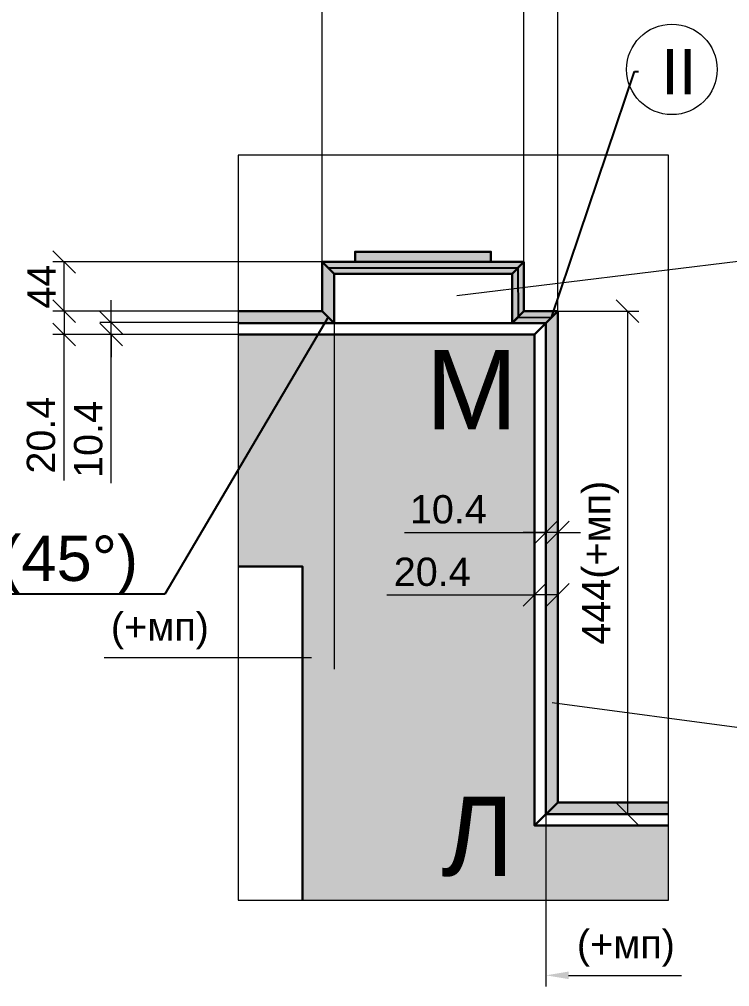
# Paper-space layout 'план по карнизу' of a CAD drawing. Header units: millimetres. Extents: x -88 to 2067, y 101 to 384.
# Drawn here: x 453.6 to 516.3, y 253.1 to 338.6 of the extents above; entities that cross this region are included whole.
import ezdxf
from ezdxf import colors
from ezdxf.entities.mleader import LeaderData, LeaderLine
from ezdxf.math import Vec2, Vec3

# ---------------------------------------------------------------- set-up
doc = ezdxf.new("R2010")
doc.units = ezdxf.units.MM
doc.layers.get('DEFPOINTS').update_dxf_attribs({"color": 106, "lineweight": 5})
doc.layers.add('Линии Размерные и Текст', color=1, linetype='Continuous', lineweight=5)
doc.layers.add('толстая', color=7, linetype='Continuous', lineweight=30)
doc.styles.get("Standard").update_dxf_attribs({"font": 'arial.ttf'})
doc.dimstyles.new('STANDARD 10', dxfattribs={"dimscale": 0.8, "dimtxt": 2.5, "dimasz": 2, "dimexe": 1, "dimexo": 0, "dimgap": 0.75, "dimtad": 1, "dimdec": 0, "dimlfac": 10, "dimdsep": 46, "dimtxsty": 'Standard', "dimblk": 'OBLIQUE', "dimcen": 1.5, "dimclrd": 256, "dimclre": 256, "dimclrt": 7, "dimazin": 0, "dimtfac": 1, "dimtdec": 0, "dimtmove": 1, "dimatfit": 3, "dimfxl": 1, "dimtolj": 1, "dimtzin": 0, "dimlwd": 5, "dimlwe": 5, "dimarcsym": 0})

# ---------------------------------------------------------------- blocks, each defined once
blk = doc.blocks.new('_None')
blk = doc.blocks.new('_OBLIQUE')
at = {"color": 0, "linetype": 'ByBlock'}
blk.add_line((-0.5, -0.5), (0.5, 0.5), dxfattribs=at)
blk = doc.blocks.new('*D61')
at = {"layer": 'DEFPOINTS', "color": 0, "transparency": 16777216}
for p in [(501.157, 312.81), (500.117, 268.37), (507.326, 268.37)]:
    blk.add_point(p, dxfattribs=at)
at = {"layer": 'Линии Размерные и Текст', "lineweight": 5, "transparency": 16777216}
for p, q in [((501.157, 312.81), (508.326, 312.81)), ((507.326, 312.81), (507.326, 268.37)), ((500.117, 268.37), (508.326, 268.37))]:
    blk.add_line(p, q, dxfattribs=at)
at = {"layer": 'Линии Размерные и Текст', "lineweight": 5, "transparency": 16777216, "xscale": 2, "yscale": 2, "zscale": 2}
for p, rotation in [((507.326, 312.81), 90), ((507.326, 268.37), 270)]:
    blk.add_blockref('_OBLIQUE', p, dxfattribs=dict(at, rotation=rotation))
at = {"layer": 'Линии Размерные и Текст', "color": 7, "transparency": 16777216, "insert": (504.938, 290.59), "char_height": 2.5, "attachment_point": 5, "rotation": 90}
blk.add_mtext('\\A1;444(+мп)', dxfattribs=at)
blk = doc.blocks.new('*D62')
at = {"layer": 'DEFPOINTS', "color": 0, "transparency": 16777216}
for p in [(498.163, 344.002), (498.163, 312.81), (501.157, 312.81)]:
    blk.add_point(p, dxfattribs=at)
at = {"layer": 'Линии Размерные и Текст', "lineweight": 5, "transparency": 16777216}
for p, q in [((498.163, 312.81), (498.163, 345.002)), ((501.157, 312.81), (501.157, 345.002)), ((501.157, 344.002), (498.163, 344.002)), ((511.914, 344.002), (501.157, 344.002))]:
    blk.add_line(p, q, dxfattribs=at)
at = {"layer": 'Линии Размерные и Текст', "lineweight": 5, "transparency": 16777216, "xscale": 2, "yscale": 2, "zscale": 2, "rotation": 180}
blk.add_blockref('_OBLIQUE', (498.163, 344.002), dxfattribs=at)
at = {"layer": 'Линии Размерные и Текст', "lineweight": 5, "transparency": 16777216, "xscale": 2, "yscale": 2, "zscale": 2}
blk.add_blockref('_OBLIQUE', (501.157, 344.002), dxfattribs=at)
at = {"layer": 'Линии Размерные и Текст', "color": 7, "transparency": 16777216, "insert": (509.379, 346.029), "char_height": 2.5, "attachment_point": 5}
blk.add_mtext('\\A1;30', dxfattribs=at)
blk = doc.blocks.new('*D59')
at = {"layer": 'DEFPOINTS', "color": 0, "transparency": 16777216}
for p in [(480.364, 344.002), (480.364, 317.167), (498.164, 317.167)]:
    blk.add_point(p, dxfattribs=at)
at = {"layer": 'Линии Размерные и Текст', "lineweight": 5, "transparency": 16777216}
for p, q in [((480.364, 317.167), (480.364, 345.002)), ((498.164, 317.167), (498.164, 345.002)), ((498.164, 344.002), (480.364, 344.002))]:
    blk.add_line(p, q, dxfattribs=at)
at = {"layer": 'Линии Размерные и Текст', "lineweight": 5, "transparency": 16777216, "xscale": 2, "yscale": 2, "zscale": 2, "rotation": 180}
blk.add_blockref('_OBLIQUE', (480.364, 344.002), dxfattribs=at)
at = {"layer": 'Линии Размерные и Текст', "lineweight": 5, "transparency": 16777216, "xscale": 2, "yscale": 2, "zscale": 2}
blk.add_blockref('_OBLIQUE', (498.164, 344.002), dxfattribs=at)
at = {"layer": 'Линии Размерные и Текст', "color": 7, "transparency": 16777216, "insert": (489.264, 346.028), "char_height": 2.5, "attachment_point": 5}
blk.add_mtext('\\A1;178', dxfattribs=at)
blk = doc.blocks.new('*D60')
at = {"layer": 'DEFPOINTS', "color": 0, "transparency": 16777216}
for p in [(457.563, 317.167), (480.364, 317.167), (480.364, 312.81)]:
    blk.add_point(p, dxfattribs=at)
at = {"layer": 'Линии Размерные и Текст', "lineweight": 5, "transparency": 16777216}
for p, q in [((480.364, 317.167), (456.563, 317.167)), ((457.563, 312.81), (457.563, 317.167)), ((480.364, 312.81), (456.563, 312.81))]:
    blk.add_line(p, q, dxfattribs=at)
at = {"layer": 'Линии Размерные и Текст', "lineweight": 5, "transparency": 16777216, "xscale": 2, "yscale": 2, "zscale": 2}
for p, rotation in [((457.563, 317.167), 90), ((457.563, 312.81), 270)]:
    blk.add_blockref('_OBLIQUE', p, dxfattribs=dict(at, rotation=rotation))
at = {"layer": 'Линии Размерные и Текст', "color": 7, "transparency": 16777216, "insert": (455.563, 314.988), "char_height": 2.5, "attachment_point": 5, "rotation": 90}
blk.add_mtext('\\A1;44', dxfattribs=at)
blk = doc.blocks.new('*D63')
at = {"layer": 'DEFPOINTS', "color": 0, "transparency": 16777216}
for p in [(499.117, 291.11), (501.157, 291.11), (499.117, 287.749)]:
    blk.add_point(p, dxfattribs=at)
at = {"layer": 'Линии Размерные и Текст', "lineweight": 5, "transparency": 16777216}
for p, q in [((499.117, 291.11), (499.117, 286.749)), ((501.157, 291.11), (501.157, 286.749)), ((486.065, 287.749), (499.117, 287.749)), ((501.157, 287.749), (499.117, 287.749))]:
    blk.add_line(p, q, dxfattribs=at)
at = {"layer": 'Линии Размерные и Текст', "lineweight": 5, "transparency": 16777216, "xscale": 2, "yscale": 2, "zscale": 2, "rotation": 180}
blk.add_blockref('_OBLIQUE', (499.117, 287.749), dxfattribs=at)
at = {"layer": 'Линии Размерные и Текст', "lineweight": 5, "transparency": 16777216, "xscale": 2, "yscale": 2, "zscale": 2}
blk.add_blockref('_OBLIQUE', (501.157, 287.749), dxfattribs=at)
at = {"layer": 'Линии Размерные и Текст', "color": 7, "transparency": 16777216, "insert": (490.078, 289.775), "char_height": 2.5, "attachment_point": 5}
blk.add_mtext('\\A1;20.4', dxfattribs=at)
blk = doc.blocks.new('*D56')
at = {"layer": 'DEFPOINTS', "color": 0, "transparency": 16777216}
for p in [(500.117, 293.273), (500.117, 291.11), (501.157, 291.11)]:
    blk.add_point(p, dxfattribs=at)
at = {"layer": 'Линии Размерные и Текст', "lineweight": 5, "transparency": 16777216}
for p, q in [((500.117, 291.11), (500.117, 294.273)), ((501.157, 291.11), (501.157, 294.273)), ((487.626, 293.273), (500.117, 293.273)), ((500.117, 293.273), (498.117, 293.273)), ((501.157, 293.273), (500.117, 293.273)), ((501.157, 293.273), (500.117, 293.273)), ((501.157, 293.273), (503.157, 293.273))]:
    blk.add_line(p, q, dxfattribs=at)
at = {"layer": 'Линии Размерные и Текст', "lineweight": 5, "transparency": 16777216, "xscale": 2, "yscale": 2, "zscale": 2}
blk.add_blockref('_OBLIQUE', (500.117, 293.273), dxfattribs=at)
at = {"layer": 'Линии Размерные и Текст', "lineweight": 5, "transparency": 16777216, "xscale": 2, "yscale": 2, "zscale": 2, "rotation": 180}
blk.add_blockref('_OBLIQUE', (501.157, 293.273), dxfattribs=at)
at = {"layer": 'Линии Размерные и Текст', "color": 7, "transparency": 16777216, "insert": (491.5, 295.299), "char_height": 2.5, "attachment_point": 5}
blk.add_mtext('\\A1;10.4', dxfattribs=at)
blk = doc.blocks.new('*D57')
at = {"layer": 'DEFPOINTS', "color": 0, "transparency": 16777216}
for p in [(472.933, 312.81), (457.563, 310.767), (472.933, 310.767)]:
    blk.add_point(p, dxfattribs=at)
at = {"layer": 'Линии Размерные и Текст', "lineweight": 5, "transparency": 16777216}
for p, q in [((472.933, 312.81), (456.563, 312.81)), ((457.563, 312.81), (457.563, 310.767)), ((472.933, 310.767), (456.563, 310.767)), ((457.563, 297.853), (457.563, 310.767))]:
    blk.add_line(p, q, dxfattribs=at)
at = {"layer": 'Линии Размерные и Текст', "lineweight": 5, "transparency": 16777216, "xscale": 2, "yscale": 2, "zscale": 2}
for p, rotation in [((457.563, 312.81), 90), ((457.563, 310.767), 270)]:
    blk.add_blockref('_OBLIQUE', p, dxfattribs=dict(at, rotation=rotation))
at = {"layer": 'Линии Размерные и Текст', "color": 7, "transparency": 16777216, "insert": (455.537, 301.866), "char_height": 2.5, "attachment_point": 5, "rotation": 90}
blk.add_mtext('\\A1;20.4', dxfattribs=at)
blk = doc.blocks.new('*D58')
at = {"layer": 'DEFPOINTS', "color": 0, "transparency": 16777216}
for p in [(461.733, 311.807), (472.933, 311.807), (472.933, 310.767)]:
    blk.add_point(p, dxfattribs=at)
at = {"layer": 'Линии Размерные и Текст', "lineweight": 5, "transparency": 16777216}
for p, q in [((461.733, 311.807), (461.733, 313.807)), ((472.933, 311.807), (460.733, 311.807)), ((461.733, 310.767), (461.733, 311.807)), ((461.733, 310.767), (461.733, 311.807)), ((472.933, 310.767), (460.733, 310.767)), ((461.733, 310.767), (461.733, 308.767)), ((461.733, 297.61), (461.733, 310.767))]:
    blk.add_line(p, q, dxfattribs=at)
at = {"layer": 'Линии Размерные и Текст', "lineweight": 5, "transparency": 16777216, "xscale": 2, "yscale": 2, "zscale": 2}
for p, rotation in [((461.733, 311.807), 270), ((461.733, 310.767), 90)]:
    blk.add_blockref('_OBLIQUE', p, dxfattribs=dict(at, rotation=rotation))
at = {"layer": 'Линии Размерные и Текст', "color": 7, "transparency": 16777216, "insert": (459.706, 301.485), "char_height": 2.5, "attachment_point": 5, "rotation": 90}
blk.add_mtext('\\A1;10.4', dxfattribs=at)
blk = doc.blocks.new('*D189')
at = {"layer": 'DEFPOINTS', "color": 0, "transparency": 16777216}
for p in [(472.933, 311.77), (481.404, 311.77), (472.933, 282.178)]:
    blk.add_point(p, dxfattribs=at)
at = {"layer": 'Линии Размерные и Текст', "lineweight": 5, "transparency": 16777216}
for p, q in [((481.404, 311.77), (481.404, 281.178)), ((479.404, 282.178), (461.112, 282.178))]:
    blk.add_line(p, q, dxfattribs=at)
at = {"layer": 'Линии Размерные и Текст', "transparency": 16777216}
blk.add_solid([(479.404, 282.512), (479.404, 281.845), (481.404, 282.178)], dxfattribs=at)
at = {"layer": 'Линии Размерные и Текст', "color": 7, "transparency": 16777216, "insert": (466.023, 284.567), "char_height": 2.5, "attachment_point": 5}
blk.add_mtext('\\A1;(+мп)', dxfattribs=at)
blk = doc.blocks.new('*D194')
at = {"layer": 'DEFPOINTS', "color": 0, "transparency": 16777216}
for p in [(500.118, 268.37), (508.589, 268.37), (508.589, 254.131)]:
    blk.add_point(p, dxfattribs=at)
at = {"layer": 'Линии Размерные и Текст', "lineweight": 5, "transparency": 16777216}
for p, q in [((500.118, 268.37), (500.118, 253.131)), ((502.118, 254.131), (512.09, 254.131))]:
    blk.add_line(p, q, dxfattribs=at)
at = {"layer": 'Линии Размерные и Текст', "transparency": 16777216}
blk.add_solid([(502.118, 254.464), (502.118, 253.797), (500.118, 254.131)], dxfattribs=at)
at = {"layer": 'Линии Размерные и Текст', "color": 7, "transparency": 16777216, "insert": (507.179, 256.52), "char_height": 2.5, "attachment_point": 5}
blk.add_mtext('\\A1;(+мп)', dxfattribs=at)

psp = doc.layouts.new('план по карнизу')

# ---------------------------------------------------------------- hatches: boundary and pattern name
at = {"layer": 'Линии Размерные и Текст'}
h = psp.add_hatch(color=190, dxfattribs=at)
h.dxf.hatch_style = 1
h.paths.add_polyline_path([(498.1642, 317.1669), (480.3642, 317.1669), (481.4048, 316.1262), (497.1235, 316.1262)])
h.paths.add_polyline_path([(495.2642, 318.0669), (483.2642, 318.0669), (483.2642, 317.1669), (495.2642, 317.1669)])
h.paths.add_polyline_path([(498.1642, 317.1669), (497.1235, 316.1262), (497.1235, 311.7702), (497.1436, 311.7904), (498.1642, 312.8109)])
h.paths.add_polyline_path([(481.4048, 316.1262), (480.3642, 317.1669), (480.3642, 312.8109), (480.3656, 312.8095), (481.4048, 311.7702)])
h = psp.add_hatch(color=190, dxfattribs=at)
h.dxf.hatch_style = 1
h.paths.add_polyline_path([(472.9327, 312.8095), (472.9327, 311.7695), (481.4042, 311.7695), (480.3642, 312.8095)])
h = psp.add_hatch(color=190, dxfattribs=at)
h.dxf.hatch_style = 1
h.paths.add_polyline_path([(497.1235, 311.7695), (500.1169, 311.7695), (501.1569, 312.8095), (498.1628, 312.8095)])
h = psp.add_hatch(color=190, dxfattribs=at)
h.dxf.hatch_style = 1
h.paths.add_polyline_path([(501.1569, 312.8095), (500.1169, 311.7695), (500.1169, 268.3695), (501.1569, 269.4095)])
h = psp.add_hatch(color=190, dxfattribs=at)
h.dxf.hatch_style = 1
h.paths.add_polyline_path([(499.1143, 310.7669), (472.9327, 310.7669), (472.9327, 290.2669), (478.6143, 290.2669), (478.6143, 260.7602), (510.9402, 260.7602), (510.9402, 267.3669), (499.1143, 267.3669)])
h = psp.add_hatch(color=190, dxfattribs=at)
h.dxf.hatch_style = 1
h.paths.add_polyline_path([(510.9402, 268.3695), (510.9402, 269.4095), (501.1569, 269.4095), (500.1169, 268.3695)])

# ---------------------------------------------------------------- linework, layer by layer
for p, q in [((531.6668, 318.9705), (492.2371, 314.1881)), ((530.4479, 274.257), (500.6762, 278.2007))]:
    psp.add_line(p, q, dxfattribs=at)
psp.add_lwpolyline([(510.9402, 326.6201), (472.9327, 326.6201), (472.9327, 260.7602), (510.9402, 260.7602)], close=True, dxfattribs=at)
psp.add_circle((511.2432, 334.1871), 4, dxfattribs=at)
at = {"layer": 'толстая'}
for p, q in [((498.1642, 317.1669), (480.3642, 317.1669)), ((480.3642, 317.1669), (481.4048, 316.1262)), ((480.3642, 317.1669), (480.3642, 312.8109)), ((498.1642, 317.1669), (497.1235, 316.1262)), ((498.1642, 312.8109), (498.1642, 317.1669)), ((497.1235, 316.1262), (481.4048, 316.1262)), ((481.4048, 316.1262), (481.4048, 311.7695)), ((497.1235, 311.7695), (497.1235, 316.1262)), ((480.3656, 312.8095), (472.9327, 312.8095)), ((480.3642, 312.8109), (480.3656, 312.8095)), ((498.1628, 312.8095), (498.1642, 312.8109)), ((501.1569, 312.8095), (498.1628, 312.8095)), ((499.1143, 310.7669), (501.1569, 312.8095)), ((501.1569, 269.4095), (501.1569, 312.8095)), ((500.1169, 311.7695), (472.9327, 311.7695)), ((500.1169, 268.3695), (500.1169, 311.7695)), ((472.9327, 310.7698), (499.1172, 310.7698)), ((499.1172, 310.7698), (499.1172, 267.3698)), ((510.9402, 269.4095), (501.1569, 269.4095)), ((500.1169, 268.3695), (510.9402, 268.3695)), ((499.1172, 267.3698), (510.9402, 267.3698))]:
    psp.add_line(p, q, dxfattribs=at)
for points in [[(483.2642, 317.167), (483.2642, 318.0669), (495.2642, 318.0669), (495.2642, 317.167)], [(483.2642, 318.0668), (483.2642, 318.0668)], [(495.2642, 318.0668), (495.2642, 318.0668)], [(472.9327, 312.8095), (480.3642, 312.8095), (481.4042, 311.7695)], [(480.3656, 312.8095), (481.4056, 311.7695)], [(497.1235, 311.7695), (498.1628, 312.8095), (501.1569, 312.8095), (499.1172, 310.7698), (496.1215, 310.7669), (496.1245, 310.7698)], [(481.4042, 311.7695), (481.4042, 311.7695), (472.9327, 311.7695)], [(472.9327, 311.7695), (500.1169, 311.7695), (499.1172, 310.7698), (472.9327, 310.7698)], [(472.9327, 310.7698), (499.1172, 310.7698), (499.1172, 267.3698), (510.9402, 267.3698)], [(510.9402, 267.3669), (499.1143, 267.3669), (499.1143, 310.7669), (472.9327, 310.7669)], [(510.9402, 267.3669), (499.1143, 267.3669), (499.1143, 310.7669), (472.9327, 310.7669)], [(496.1215, 310.7683), (496.1245, 310.7712)], [(496.1215, 310.7698), (496.1215, 310.7669)], [(478.6143, 290.2669), (472.9327, 290.2669)], [(472.9327, 290.2669), (478.6143, 290.2669), (478.6143, 260.7602)], [(472.9327, 290.2669), (478.6143, 290.2669), (478.6143, 260.7602)], [(510.9402, 269.4095), (501.1569, 269.4095), (499.1172, 267.3698), (510.9402, 267.3698)]]:
    psp.add_lwpolyline(points, dxfattribs=at)
psp.add_lwpolyline([(498.1628, 312.8095), (497.1436, 311.7904), (497.1228, 311.7695)], close=True, dxfattribs=at)

# ---------------------------------------------------------------- texts
at = {"layer": 'Линии Размерные и Текст'}
for s, p in [('М', (489.4908, 302.3889)), ('Л', (490.8933, 262.9217))]:
    psp.add_text(s, height=7, dxfattribs=at).set_placement(p)

# ---------------------------------------------------------------- dimensions: what is measured, and where the dimension line sits
dim = psp.add_linear_dim(base=(480.3642, 344.0018), p1=(498.1642, 317.1669), p2=(480.3642, 317.1669), dimstyle='STANDARD 10', override={"dimscale": 1}, dxfattribs=at)
dim.commit()
dim.dimension.update_dxf_attribs({"geometry": '*D59', "text_midpoint": (489.2642, 346.0283)})
for base, p1, p2, override, picture, middle in [((498.1628, 344.0018), (501.1569, 312.8095), (498.1628, 312.8095), {"dimscale": 1}, '*D62', (509.3789, 344.0018)), ((500.1169, 293.2726), (501.1569, 291.1095), (500.1169, 291.1095), {"dimscale": 1, "dimdec": 1}, '*D56', (491.5002, 294.3921)), ((499.1172, 287.7486), (501.1569, 291.1095), (499.1172, 291.1095), {"dimscale": 1, "dimdec": 1}, '*D63', (490.0777, 285.3742))]:
    dim = psp.add_linear_dim(base=base, p1=p1, p2=p2, dimstyle='STANDARD 10', override=override, dxfattribs=at)
    dim.commit()
    dim.dimension.update_dxf_attribs({"geometry": picture, "text_midpoint": middle, "dimtype": 160})
for base, p1, p2, override, picture, middle in [((457.5634, 317.1669), (480.3642, 312.8095), (480.3642, 317.1669), {"dimscale": 1}, '*D60', (457.5634, 314.9882)), ((457.5634, 310.7669), (472.9327, 312.8095), (472.9327, 310.7669), {"dimscale": 1, "dimdec": 1}, '*D57', (459.0386, 301.8665)), ((461.7325, 311.8073), (472.9327, 310.7669), (472.9327, 311.8073), {"dimscale": 1, "dimdec": 1}, '*D58', (461.4118, 301.4845))]:
    dim = psp.add_linear_dim(base=base, p1=p1, p2=p2, angle=90, dimstyle='STANDARD 10', override=override, dxfattribs=at)
    dim.commit()
    dim.dimension.update_dxf_attribs({"geometry": picture, "text_midpoint": middle, "dimtype": 160})
dim = psp.add_linear_dim(base=(507.3264, 268.3695), p1=(501.1569, 312.8095), p2=(500.1169, 268.3695), angle=90, text='<>(+мп)', dimstyle='STANDARD 10', override={"dimscale": 1}, dxfattribs=at)
dim.commit()
dim.dimension.update_dxf_attribs({"geometry": '*D61', "text_midpoint": (504.9376, 290.5895)})
dim = psp.add_linear_dim(base=(472.9327, 282.1783), p1=(481.4042, 311.7695), p2=(472.9327, 311.7695), text='(+мп)', dimstyle='STANDARD 10', override={"dimscale": 1, "dimblk2": 'None', "dimsah": 1, "dimse2": 1, "dimsd2": 1, "dimtmove": 0}, dxfattribs=at)
dim.commit()
dim.dimension.update_dxf_attribs({"geometry": '*D189', "text_midpoint": (466.0225, 282.1783), "dimtype": 160})
dim = psp.add_linear_dim(base=(508.5891, 254.1308), p1=(500.1176, 268.3695), p2=(508.5891, 268.3695), angle=180, text='(+мп)', dimstyle='STANDARD 10', override={"dimscale": 1, "dimblk2": 'None', "dimsah": 1, "dimse2": 1, "dimsd2": 1, "dimtmove": 0}, dxfattribs=at)
dim.commit()
dim.dimension.update_dxf_attribs({"geometry": '*D194', "text_midpoint": (507.1795, 254.1308), "dimtype": 160})

# ---------------------------------------------------------------- leaders
ml = psp.add_multileader_mtext('Standard', dxfattribs=at)
ml.set_content('II', color=256)
ml.set_leader_properties()
ml.set_arrow_properties(name='NONE')
ml.build(insert=Vec2(0, 0))
ml.multileader.update_dxf_attribs({"text_right_attachment_type": 6, "dogleg_length": 0.36})
ctx = ml.context
ctx.base_point, ctx.plane_origin = Vec3(508.3075, 333.993), Vec3(492.0887, 330.7904)
ctx.right_attachment = 6
notes = []
notes.append((ctx, [(1, (1, 1, 0), (507.9475, 333.993), (1, 0), 0.36, [(3, [(480.8845, 316.6465), (497.6438, 316.6465), (497.6532, 312.2999), (500.6052, 312.2579)], 0, [])])]))
ctx.mtext.insert, ctx.mtext.flow_direction = Vec3(510.3075, 335.993), 5
ml = psp.add_multileader_mtext('Standard', dxfattribs=at)
ml.set_content('IV(45%%D)', color=256)
ml.set_leader_properties()
ml.set_arrow_properties(name='NONE')
ml.build(insert=Vec2(0, 0))
ml.multileader.update_dxf_attribs({"text_right_attachment_type": 6, "dogleg_length": 0.36})
ctx = ml.context
ctx.base_point, ctx.plane_origin = Vec3(445.3706, 290.394), Vec3(424.3398, 307.7163)
ctx.right_attachment, ctx.text_align_type = 6, 2
notes.append((ctx, [(1, (1, 1, 0), (466.4591, 287.806), (-1, 0), 0.36, [(1, [(480.8856, 312.2895)], 0, [])])]))
ctx.mtext.insert, ctx.mtext.alignment, ctx.mtext.flow_direction = Vec3(464.0991, 292.982), 3, 5
for ctx, leaders in notes:
    for number, flags, end, landing, length, lines in leaders:
        leader = LeaderData()
        leader.index, (leader.has_last_leader_line, leader.has_dogleg_vector, leader.attachment_direction) = number, flags
        leader.last_leader_point, leader.dogleg_vector, leader.dogleg_length = Vec3(end), Vec3(landing), length
        for number, points, colour, breaks in lines:
            line = LeaderLine()
            line.index, line.vertices, line.color, line.breaks = number, Vec3.list(points), colors.encode_raw_color(colour), breaks
            leader.lines.append(line)
        ctx.leaders.append(leader)

doc.saveas('drawing.dxf')
